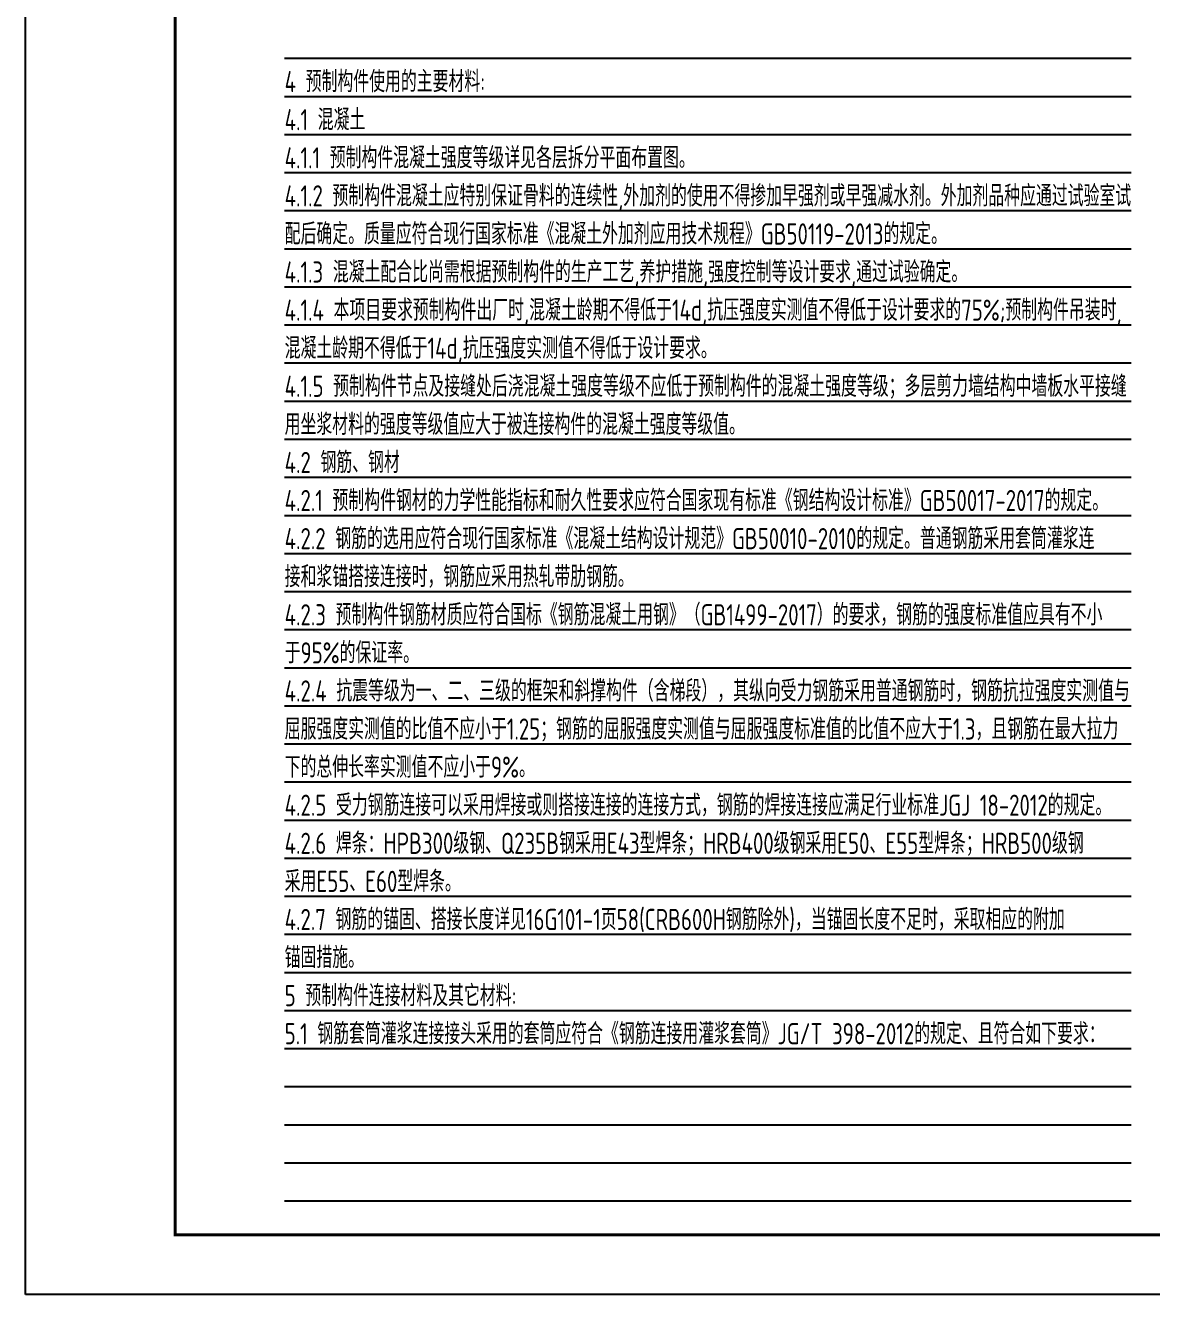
# Model space of a CAD drawing. Extents: x -85320 to 1679916, y -1321939 to 627.
# Drawn here: x 1023540 to 1050152, y -733420 to -703426 of the extents above; entities that cross this region are included whole.
import ezdxf

# ---------------------------------------------------------------- set-up
doc = ezdxf.new("R2010")
doc.units = 0
doc.header["$LTSCALE"] = 1000
for name, color, linetype in [('BORDER', 7, 'Continuous'), ('中文', 7, 'Continuous'), ('总说明下划线', 8, 'Continuous'), ('打印线框', 7, 'Continuous'), ('拉模', 7, 'Continuous')]:
    doc.layers.add(name, color=color, linetype=linetype)
doc.styles.add('TSSD_Rein', font='Tssdeng.shx', dxfattribs={"width": 0.7, "bigfont": 'hztxt.shx'})

# ---------------------------------------------------------------- blocks, each defined once
blk = doc.blocks.new('图框1')
at = {"layer": 'BORDER', "const_width": 50}
blk.add_lwpolyline([(1377779, -823089), (1377779, -783089), (1433679, -783089), (1433679, -823089)], close=True, dxfattribs=at)

msp = doc.modelspace()

# ---------------------------------------------------------------- linework, layer by layer
at = {"layer": '总说明下划线', "color": 9}
for p, q in [((1029665.996, -704204.339), (1049665.996, -704204.339)), ((1029665.996, -705104.339), (1049665.996, -705104.339)), ((1029665.996, -706004.339), (1049665.996, -706004.339)), ((1029665.996, -706904.339), (1049665.996, -706904.339)), ((1029665.996, -707804.339), (1049665.996, -707804.339)), ((1029665.996, -708704.339), (1049665.996, -708704.339)), ((1029665.996, -708704.339), (1049665.996, -708704.339)), ((1029665.995, -709604.339), (1049665.995, -709604.339)), ((1029665.995, -710504.339), (1049665.995, -710504.339)), ((1029665.995, -711404.339), (1049665.995, -711404.339)), ((1029665.996, -712304.339), (1049665.996, -712304.339)), ((1029665.995, -713204.339), (1049665.995, -713204.339)), ((1029665.996, -714104.339), (1049665.996, -714104.339)), ((1029665.995, -715004.339), (1049665.995, -715004.339)), ((1029665.996, -715904.339), (1049665.996, -715904.339)), ((1029665.996, -716804.339), (1049665.996, -716804.339)), ((1029665.996, -717704.339), (1049665.996, -717704.339)), ((1029665.996, -718604.339), (1049665.996, -718604.339)), ((1029665.996, -719504.339), (1049665.996, -719504.339)), ((1029665.996, -720404.339), (1049665.996, -720404.339)), ((1029665.996, -721304.339), (1049665.996, -721304.339)), ((1029665.996, -722204.339), (1049665.996, -722204.339)), ((1029665.996, -723104.339), (1049665.996, -723104.339)), ((1029665.996, -723104.339), (1049665.996, -723104.339)), ((1029665.996, -724004.339), (1049665.996, -724004.339)), ((1029665.996, -724904.339), (1049665.996, -724904.339)), ((1029665.996, -725804.339), (1049665.996, -725804.339)), ((1029665.996, -726704.339), (1049665.996, -726704.339)), ((1029665.997, -726704.339), (1049665.997, -726704.339)), ((1029665.997, -727604.339), (1049665.997, -727604.339)), ((1029665.997, -728504.339), (1049665.997, -728504.339)), ((1029665.997, -728504.339), (1049665.997, -728504.339)), ((1029665.997, -729404.339), (1049665.997, -729404.339)), ((1029665.997, -730304.339), (1049665.997, -730304.339)), ((1029665.997, -731204.339), (1049665.997, -731204.339))]:
    msp.add_line(p, q, dxfattribs=at)
at = {"layer": '打印线框', "color": 1}
msp.add_lwpolyline([(1023539.778, -733420.217), (1023539.778, -673955.571), (1107639.778, -673955.571), (1107639.778, -733420.217)], close=True, dxfattribs=at)

# ---------------------------------------------------------------- block references
at = {"layer": '拉模', "color": 3, "xscale": 1.415824915824916, "yscale": 1.415824915824916, "zscale": 1.415824915824916}
msp.add_blockref('图框1', (-923614.424, 433345.089), dxfattribs=at)

# ---------------------------------------------------------------- texts
at = {"layer": '中文', "color": 4, "linetype": 'Continuous', "style": 'TSSD_Rein', "width": 0.75}
for s, p in [('4 预制构件使用的主要材料:', (1029665.998, -705004.339)), ('4.1 混凝土', (1029665.998, -705904.339)), ('4.1.1 预制构件混凝土强度等级详见各层拆分平面布置图。', (1029665.999, -706804.339)), ('4.1.2 预制构件混凝土应特别保证骨料的连续性,外加剂的使用不得掺加早强剂或早强减水剂。外加剂品种应通过试验室试', (1029666, -707704.339)), ('配后确定。质量应符合现行国家标准《混凝土外加剂应用技术规程》GB50119-2013的规定。', (1029666, -708604.339)), ('4.1.3 混凝土配合比尚需根据预制构件的生产工艺,养护措施,强度控制等设计要求,通过试验确定。', (1029666, -709504.339)), ('4.1.4 本项目要求预制构件出厂时,混凝土龄期不得低于14d,抗压强度实测值不得低于设计要求的75%%%;预制构件吊装时,', (1029666, -710404.339)), ('混凝土龄期不得低于14d,抗压强度实测值不得低于设计要求。', (1029666, -711304.339)), ('4.1.5 预制构件节点及接缝处后浇混凝土强度等级不应低于预制构件的混凝土强度等级；多层剪力墙结构中墙板水平接缝', (1029666, -712204.339)), ('用坐浆材料的强度等级值应大于被连接构件的混凝土强度等级值。', (1029666, -713104.339)), ('4.2 钢筋、钢材', (1029666, -714004.339)), ('4.2.1 预制构件钢材的力学性能指标和耐久性要求应符合国家现有标准《钢结构设计标准》GB50017-2017的规定。', (1029666, -714904.339)), ('4.2.3 预制构件钢筋材质应符合国标《钢筋混凝土用钢》（GB1499-2017）的要求，钢筋的强度标准值应具有不小', (1029666, -717604.339)), ('于95%%%的保证率。', (1029666, -718504.339)), ('4.2.4 抗震等级为一、二、三级的框架和斜撑构件（含梯段），其纵向受力钢筋采用普通钢筋时，钢筋抗拉强度实测值与', (1029666, -719404.339)), ('屈服强度实测值的比值不应小于1.25；钢筋的屈服强度实测值与屈服强度标准值的比值不应大于1.3，且钢筋在最大拉力', (1029666, -720304.339)), ('下的总伸长率实测值不应小于9%%%。', (1029666, -721204.339)), ('4.2.5 受力钢筋连接可以采用焊接或则搭接连接的连接方式，钢筋的焊接连接应满足行业标准JGJ 18-2012的规定。', (1029666, -722104.339)), ('4.2.6 焊条：HPB300级钢、Q235B钢采用E43型焊条；HRB400级钢采用E50、E55型焊条；HRB500级钢', (1029666, -723004.339)), ('采用E55、E60型焊条。', (1029666, -723904.339)), ('4.2.7 钢筋的锚固、搭接长度详见16G101-1页58(CRB600H钢筋除外)，当锚固长度不足时，采取相应的附加', (1029666, -724804.339)), ('锚固措施。', (1029666, -725704.339)), ('5 预制构件连接材料及其它材料:', (1029665.998, -726604.339)), ('5.1 钢筋套筒灌浆连接接头采用的套筒应符合《钢筋连接用灌浆套筒》JG/T 398-2012的规定、且符合如下要求：', (1029666, -727504.339))]:
    msp.add_text(s, height=500, dxfattribs=at).set_placement(p)
at = {"layer": '中文', "color": 1, "linetype": 'Continuous', "style": 'TSSD_Rein', "width": 0.75}
for s, p in [('4.2.2 钢筋的选用应符合现行国家标准《混凝土结构设计规范》GB50010-2010的规定。普通钢筋采用套筒灌浆连', (1029666, -715804.339)), ('接和浆锚搭接连接时，钢筋应采用热轧带肋钢筋。', (1029666, -716704.339))]:
    msp.add_text(s, height=500, dxfattribs=at).set_placement(p)

doc.saveas('drawing.dxf')
